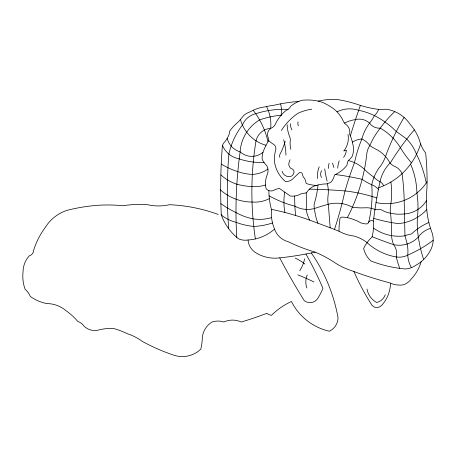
<?xml version="1.0" encoding="UTF-8"?>
<svg xmlns="http://www.w3.org/2000/svg" width="456" height="456" viewBox="0 0 456 456"><rect width="100%" height="100%" fill="white"/><g stroke="black" fill="none" stroke-linecap="round" stroke-linejoin="round"><path stroke-width="0.68" d="M221.035 214.77L221.753 215.437M330.178 227.8L328.491 206.186A31.795 31.795 0 0 1 328.029 195.829A30.216 30.216 0 0 0 327.294 183.7M433.194 240.266A120.384 120.384 0 0 1 408.627 254.733A19.397 19.397 0 0 1 396.629 257.019A57.593 57.593 0 0 1 367.08 242.649A35.579 35.579 0 0 0 353.525 235.946A38.053 38.053 0 0 1 339.03 231.226A61.372 61.372 0 0 1 339.834 219.952A2.365 2.365 0 0 1 342.148 217.09A34.023 34.023 0 0 1 353.389 219.433A36.748 36.748 0 0 1 360.553 222.745A17.1 17.1 0 0 0 366.932 223.919A2.685 2.685 0 0 0 368.693 222.129A3.466 3.466 0 0 1 373.413 221.114A418.089 418.089 0 0 1 380.036 181.556A38.104 38.104 0 0 1 390.627 162.45A252.601 252.601 0 0 1 414.344 129.835M339.03 231.226A1132.983 1132.983 0 0 0 314.087 221.793A277.231 277.231 0 0 0 271.383 209.321M368.693 222.129A121.136 121.136 0 0 0 371.754 184.783A44.597 44.597 0 0 1 378.657 168.435A36.89 36.89 0 0 0 385.103 157.616A225.275 225.275 0 0 1 404.062 117.431M318.003 184.976A93.514 93.514 0 0 1 314.178 204.054A12.112 12.112 0 0 0 314.452 208.489A53.386 53.386 0 0 0 317.912 223.195M399.712 268.356A108.528 108.528 0 0 1 396.258 256.956A14.353 14.353 0 0 0 393.579 244.638A30.523 30.523 0 0 1 391.527 235.632A166.782 166.782 0 0 0 390.53 213.237M372.13 236.704A419.947 419.947 0 0 0 393.579 244.638A26.448 26.448 0 0 0 418.534 236.829A22.623 22.623 0 0 1 430.515 228.325M390.37 213.203A34.992 34.992 0 0 1 390.9 203.53A74.824 74.824 0 0 0 390.872 182.029M411.375 267.655A29.309 29.309 0 0 1 407.727 255.206A35.026 35.026 0 0 0 407.157 244.011A215.323 215.323 0 0 0 404.962 235.746L404.193 200.412A238.91 238.91 0 0 0 402.061 173.656A14.415 14.415 0 0 0 395.227 166.594A11.782 11.782 0 0 1 390.051 163.026A33.465 33.465 0 0 0 377.967 150.252A62.58 62.58 0 0 1 369.805 145.578A19.346 19.346 0 0 0 361.859 138.972A20.001 20.001 0 0 0 352.397 142.147M423.658 259.481A126.209 126.209 0 0 1 418.346 237.029A89.387 89.387 0 0 1 417.439 217.295A93.657 93.657 0 0 0 416.932 193.019A77.605 77.605 0 0 0 410.571 164.092M416.419 154.122A113.156 113.156 0 0 1 426.257 182.998M428.879 222.482A58.408 58.408 0 0 0 411.489 233.974A32.541 32.541 0 0 0 404.632 235.877A43.571 43.571 0 0 1 373.487 228.085M373.749 218.327A155.12 155.12 0 0 0 398.322 223.628A43.77 43.77 0 0 0 426.765 209.589M426.485 200.64A28.033 28.033 0 0 1 404.056 213.972A43.149 43.149 0 0 1 384.06 211.305A9.639 9.639 0 0 0 374.9 209.863M427.072 181.779A48.228 48.228 0 0 1 376.035 202.538M383.587 185.791A7.957 7.957 0 0 0 380.013 181.682A20.36 20.36 0 0 1 373.983 177.247A63.629 63.629 0 0 1 364.447 169.324A35.91 35.91 0 0 0 348.31 160.518A11.902 11.902 0 0 0 346.965 165.289A32.707 32.707 0 0 1 334.436 174.984A15.059 15.059 0 0 1 331.301 181.841A14.529 14.529 0 0 1 326.376 183.933A34.73 34.73 0 0 0 316.384 185.421A34.964 34.964 0 0 1 307.133 183.779A1.351 1.351 0 0 1 305.942 182.44A9.183 9.183 0 0 0 303.343 176.956A13.156 13.156 0 0 1 302.208 173.491A2.542 2.542 0 0 0 299.524 172.596A139.399 139.399 0 0 0 292.661 179.008A9.901 9.901 0 0 1 285.502 181.545A31.475 31.475 0 0 1 274.312 160.073A39.712 39.712 0 0 1 275.806 149.482A5.044 5.044 0 0 0 273.714 144.415A23.427 23.427 0 0 1 268.441 140.249M348.31 160.518A17.493 17.493 0 0 0 352.192 156.345A19.386 19.386 0 0 0 353.531 148.291A52.28 52.28 0 0 0 350.55 136.213A4.634 4.634 0 0 1 349.803 132.633A9.428 9.428 0 0 0 345.477 124.129A12.511 12.511 0 0 1 342.49 119.358A38.156 38.156 0 0 0 335.627 110.409A56.401 56.401 0 0 0 324.438 103.255A26.836 26.836 0 0 0 318.128 101.112A48.587 48.587 0 0 0 304.152 100.12A9.935 9.935 0 0 0 298.919 101.449A155.462 155.462 0 0 0 273.988 105.268A70.247 70.247 0 0 0 265.215 106.841A39.638 39.638 0 0 0 250.048 111.897A16.906 16.906 0 0 0 243.641 115.607A139.542 139.542 0 0 1 238.249 122.008A42.482 42.482 0 0 0 229.488 131.448A8.835 8.835 0 0 1 228.809 135.158A29.355 29.355 0 0 1 224.768 141.896A7.535 7.535 0 0 0 222.294 146.821A551.184 551.184 0 0 0 221.291 214.97A54.543 54.543 0 0 0 238.254 238.648A15.954 15.954 0 0 0 248.03 239.993A44.146 44.146 0 0 0 274.518 229.134M411.46 162.843A109.639 109.639 0 0 1 400.379 147.687A56.099 56.099 0 0 0 380.27 128.153A11.856 11.856 0 0 1 369.559 123.12A15.151 15.151 0 0 0 355.498 119.586A34.354 34.354 0 0 0 344.542 123.091M394.759 111.6A110.004 110.004 0 0 0 380.27 128.153A73.558 73.558 0 0 0 369.913 145.418A18.508 18.508 0 0 0 366.692 155.086A199.739 199.739 0 0 1 364.618 168.435A182.679 182.679 0 0 1 347.364 217.683M416.493 154.333A43.132 43.132 0 0 0 406.769 139.103A290.318 290.318 0 0 0 396.275 131.556A70.549 70.549 0 0 0 384.95 122.043A65.972 65.972 0 0 0 358.655 110.289A28.637 28.637 0 0 0 337.007 111.811M420.603 143.931A66.77 66.77 0 0 1 378.754 187.701M373.413 221.114A46.922 46.922 0 0 1 372.062 236.96A39.33 39.33 0 0 0 363.637 248.423A25.245 25.245 0 0 0 370.711 260.895A125.109 125.109 0 0 0 405.43 268.983A21.022 21.022 0 0 0 415.878 265.278A36.081 36.081 0 0 0 431.045 249.096A21.842 21.842 0 0 0 431.382 230.89A85.927 85.927 0 0 1 426.662 208.306A174.511 174.511 0 0 1 426.998 187.068A267.598 267.598 0 0 0 425.647 153.022A32.382 32.382 0 0 1 420.255 142.91A46.09 46.09 0 0 0 410.143 124.368A34.827 34.827 0 0 0 386.215 109.201A39.689 39.689 0 0 1 377.112 109.201A107.707 107.707 0 0 1 359.584 105.154A126.677 126.677 0 0 0 336.665 99.425A71.877 71.877 0 0 0 318.128 101.112M378.4 189.468A15.173 15.173 0 0 0 371.754 184.783A56.926 56.926 0 0 1 362.132 179.328A283.746 283.746 0 0 0 335.439 174.523M376.816 197.978A154.276 154.276 0 0 0 345.044 190.927A594.276 594.276 0 0 0 309.39 189.154M374.952 209.498A21.329 21.329 0 0 0 365.079 207.799A63.196 63.196 0 0 1 352.408 207.201A33.066 33.066 0 0 0 328.149 204.294A291.127 291.127 0 0 0 314.452 208.489A25.73 25.73 0 0 1 294.907 206.186A108.642 108.642 0 0 1 269.097 195.829M255.377 238.938A317.536 317.536 0 0 1 256.01 140.801A16.291 16.291 0 0 1 270.693 128.296M236.772 237.411A432.448 432.448 0 0 1 240.124 151.865A40.071 40.071 0 0 1 259.589 119.922A89.598 89.598 0 0 1 281.13 115.197M298.919 101.449A29.743 29.743 0 0 0 291.019 105.94A12.557 12.557 0 0 1 288.038 109.366A21.164 21.164 0 0 0 281.472 114.883A38.412 38.412 0 0 0 275.207 124.431A8.464 8.464 0 0 1 272.967 127.116A14.598 14.598 0 0 0 268.789 130.245A8.191 8.191 0 0 0 268.196 137.701A5.734 5.734 0 0 1 268.048 141.73A54.349 54.349 0 0 0 262.975 152.315A17.385 17.385 0 0 1 240.124 151.865A18.924 18.924 0 0 1 227.179 138.385M228.695 228.69A469.891 469.891 0 0 1 228.883 154.077A73.41 73.41 0 0 1 242.432 125.058A19.106 19.106 0 0 1 255.691 113.709A92.494 92.494 0 0 1 288.038 109.366M350.345 135.888A635.077 635.077 0 0 1 360.377 105.404M378.617 109.343A14.478 14.478 0 0 1 374.513 115.493A53.774 53.774 0 0 1 369.223 123.553A47.544 47.544 0 0 0 361.859 138.972A137.94 137.94 0 0 0 354.494 162.684A343.499 343.499 0 0 0 344.827 191.685A391.413 391.413 0 0 1 334.47 229.453M309.652 220.14A38.082 38.082 0 0 1 306.17 209.64A127.241 127.241 0 0 0 306.187 192.774M295.562 215.466A210.119 210.119 0 0 1 294.656 196.034M284.869 212.462A60.545 60.545 0 0 1 284.698 192.141M271.525 209.874A77.731 77.731 0 0 1 268.858 190.614M272.511 222.95A68.223 68.223 0 0 1 253.701 226.444A68.884 68.884 0 0 1 235.98 222.3A37.825 37.825 0 0 1 221.291 214.97M271.582 217.609A41.564 41.564 0 0 1 253.006 218.851A59.217 59.217 0 0 1 235.29 212.171A87.227 87.227 0 0 1 220.875 203.644M269.399 198.588A30.7 30.7 0 0 1 252.778 202.048A47.641 47.641 0 0 1 220.128 189.622M265.534 185.022A39.712 39.712 0 0 1 251.86 186.624A79.629 79.629 0 0 1 237.131 184.321A43.024 43.024 0 0 1 220.858 174.887M267.94 169.062A29.235 29.235 0 0 1 252.55 174.42A52.771 52.771 0 0 1 237.131 171.427A77.252 77.252 0 0 1 221.245 164.086M264.041 162.461A70.224 70.224 0 0 1 238.739 158.768A22.481 22.481 0 0 1 222.517 145.572M262.975 152.315A17.111 17.111 0 0 0 262.228 159.475A23.883 23.883 0 0 0 266.851 165.739A10.437 10.437 0 0 1 267.148 174.836A22.686 22.686 0 0 0 266.104 188.704A6.373 6.373 0 0 0 274.312 190.044A19.306 19.306 0 0 1 279.385 188.402L290.272 196.012A16.507 16.507 0 0 0 300.869 193.92A23.615 23.615 0 0 1 305.788 193.025A4.856 4.856 0 0 0 307.732 190.939A15.812 15.812 0 0 1 316.384 185.421M266.03 145.27A36.508 36.508 0 0 1 240.449 119.489M253.165 110.272A80.125 80.125 0 0 1 268.02 141.77M266.538 106.527A39.923 39.923 0 0 1 270.67 128.541M280.6 103.848A27.577 27.577 0 0 1 281.113 115.288M385.291 294.673A11.959 11.959 0 0 1 376.702 302.516A18.878 18.878 0 0 1 366.989 289.075M390.558 283.239A34.673 34.673 0 0 1 381.928 305.132A6.504 6.504 0 0 1 370.728 303.263A238.904 238.904 0 0 1 353.953 271.542M306.871 287.953A17.624 17.624 0 0 1 307.247 274.882M297.91 274.882A221.85 221.85 0 0 1 313.967 281.979M304.631 258.826A36.657 36.657 0 0 1 299.774 270.773M295.294 258.079A55.472 55.472 0 0 1 305.001 264.052M305.919 254.009A338.369 338.369 0 0 1 322.928 288.329A59.081 59.081 0 0 1 318.448 297.289A9.308 9.308 0 0 1 304.255 300.652A660.117 660.117 0 0 1 279.71 257.862A36.109 36.109 0 0 1 256.454 253.143A16.49 16.49 0 0 1 248.03 239.993M421.133 261.733A42.186 42.186 0 0 1 411.158 279.095A15.567 15.567 0 0 1 403.406 284.829A23.695 23.695 0 0 1 389.589 282.805A391.59 391.59 0 0 1 352.511 271.006A70.811 70.811 0 0 1 333.638 261.904A111.84 111.84 0 0 0 315.102 252.128A319.479 319.479 0 0 1 279.71 257.862M348.013 134.423A20.634 20.634 0 0 1 343.835 150.976A14.934 14.934 0 0 1 346.372 150.229A14.085 14.085 0 0 1 343.533 157.388M337.719 168.121A27.178 27.178 0 0 1 339.207 160.814M332.344 163.202A14.233 14.233 0 0 1 333.838 167.529M328.32 168.424A28.842 28.842 0 0 1 329.067 163.351M327.123 181.249A99.693 99.693 0 0 1 324.74 168.868M321.457 177.521A7.136 7.136 0 0 1 321.605 170.658M317.427 178.564A27.16 27.16 0 0 1 319.217 166.782M290.124 159.771A9.69 9.69 0 0 0 288.785 164.696A6.732 6.732 0 0 0 291.019 168.572A3.397 3.397 0 0 1 294.006 172.151A5.176 5.176 0 0 1 290.723 176.472A7.239 7.239 0 0 1 282.07 171.256M279.83 157.388A5.381 5.381 0 0 1 279.83 154.555A66.65 66.65 0 0 0 285.205 141.28M283.712 139.787A64.872 64.872 0 0 1 285.946 155.148M290.871 149.334A23.091 23.091 0 0 1 290.272 140.534A7.86 7.86 0 0 0 289.378 136.059A36.526 36.526 0 0 1 287.143 124.727M291.914 129.949A13.891 13.891 0 0 1 290.426 123.684M298.332 125.77A6.675 6.675 0 0 1 298.03 121.894M281.323 130.541A59.023 59.023 0 0 1 298.03 113.248A48.507 48.507 0 0 1 311.756 109.218M315.102 252.128A174.83 174.83 0 0 1 288.135 241.68A19.842 19.842 0 0 1 274.318 228.53A39.923 39.923 0 0 1 271.576 209.361M311.294 252.943A164.474 164.474 0 0 1 338.056 317.9A15.265 15.265 0 0 1 329.352 331.221A56.248 56.248 0 0 1 291.447 301.513A67.91 67.91 0 0 0 271.468 315.341A12.067 12.067 0 0 1 266.857 313.295A324.552 324.552 0 0 1 241.247 321.999A20.782 20.782 0 0 0 223.833 321.999A18.628 18.628 0 0 0 212.051 321.999A20.36 20.36 0 0 0 202.316 337.879A52.058 52.058 0 0 1 200.782 349.148A26.665 26.665 0 0 1 174.146 355.292A198.417 198.417 0 0 1 142.386 341.464A51.306 51.306 0 0 0 127.532 333.781A90.271 90.271 0 0 0 114.217 328.656A45.623 45.623 0 0 0 97.823 330.195A15.116 15.116 0 0 1 83.995 326.097A12.147 12.147 0 0 0 77.845 321.486A63.093 63.093 0 0 0 66.069 310.73A30.005 30.005 0 0 0 46.603 303.559A42.59 42.59 0 0 1 30.21 296.389A18.394 18.394 0 0 0 25.086 289.218A38.31 38.31 0 0 1 23.039 271.804A24.065 24.065 0 0 1 29.184 255.924A6.401 6.401 0 0 0 33.795 249.78A74.476 74.476 0 0 1 45.064 227.755A40.345 40.345 0 0 1 67.089 210.336A179.254 179.254 0 0 1 98.849 205.217A158.62 158.62 0 0 1 122.92 205.724A109.166 109.166 0 0 1 147.51 204.704A49.693 49.693 0 0 0 169.535 204.704A163.533 163.533 0 0 1 218.196 214.434"/></g></svg>
